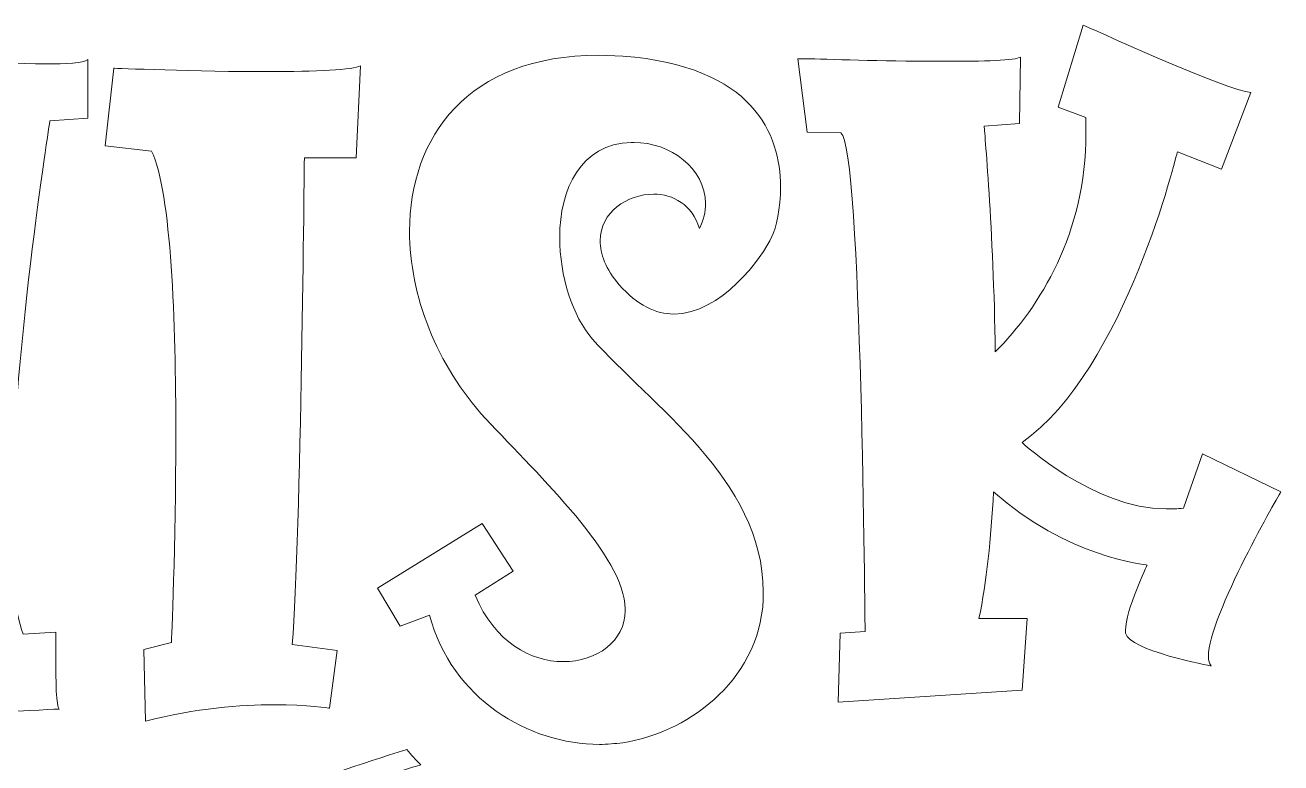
# Model space of a CAD drawing. Header units: inches. Extents: x 130 to 973, y -936 to -144.
# Drawn here: x 664.2 to 944.7, y -308.8 to -144 of the extents above; entities that cross this region are included whole.
import ezdxf

# ---------------------------------------------------------------- set-up
doc = ezdxf.new("R2010")
doc.units = ezdxf.units.IN
doc.header["$MEASUREMENT"] = 0
doc.layers.add('Layer 1', color=7, linetype='Continuous')

# ---------------------------------------------------------------- blocks, each defined once
blk = doc.blocks.new('block 3')
at = {"layer": 'Layer 1', "lineweight": 0}
for points, knots in [([(846.24, -279.83), (846.24, -279.83), (851.83, -279.44), (851.83, -279.44), (851.83, -279.44), (851.06, -170.78), (846.43, -168.08), (846.43, -168.08), (838.92, -167.89), (838.92, -167.89), (838.92, -167.89), (836.8, -151.51), (836.8, -151.51), (836.8, -151.51), (839.5, -151.51), (839.5, -151.51), (844.89, -151.71), (858.38, -152.09), (869.56, -152.09), (878.22, -152.09), (885.55, -151.9), (886.51, -151.13), (886.51, -151.13), (886.32, -165.96), (886.32, -165.96), (886.32, -165.96), (878.42, -166.54), (878.42, -166.54), (878.42, -166.54), (880.54, -189.85), (880.92, -217.02), (890.94, -206.81), (901.15, -190.62), (901.15, -168.08), (901.15, -168.08), (901.15, -164.61), (901.15, -164.61), (901.15, -164.61), (894.99, -162.3), (894.99, -162.3), (894.99, -162.3), (900.57, -144), (900.57, -144), (900.57, -144), (933.52, -159.03), (937.95, -159.03), (937.95, -159.03), (931.4, -176.18), (931.4, -176.18), (931.4, -176.18), (921.57, -172.32), (921.57, -172.32), (921.57, -172.32), (910.02, -220.87), (886.89, -237.25), (886.89, -237.25), (902.89, -252.08), (919.07, -252.08), (920.42, -252.08), (921.57, -252.08), (922.92, -251.89), (922.92, -251.89), (927.16, -239.75), (927.16, -239.75), (927.16, -239.75), (944.69, -248.23), (944.69, -248.23), (944.69, -248.23), (928.51, -275.98), (928.51, -285.03), (928.51, -285.99), (928.7, -286.57), (929.09, -287.15), (929.09, -287.15), (910.59, -283.68), (910.02, -279.83), (910.02, -279.83), (910.02, -279.25), (910.02, -279.25), (910.02, -274.63), (914.83, -264.61), (914.83, -264.61), (914.83, -264.61), (896.72, -262.87), (880.54, -248.23), (879.96, -258.63), (878.99, -268.46), (877.26, -276.55), (877.26, -276.55), (888.05, -276.55), (888.05, -276.55), (888.05, -276.55), (886.89, -292.54), (886.89, -292.54), (886.89, -292.54), (845.86, -295.24), (845.86, -295.24), (845.86, -295.24), (846.24, -279.83), (846.24, -279.83)], [0, 0, 0, 0, 1, 1, 1, 2, 2, 2, 3, 3, 3, 4, 4, 4, 5, 5, 5, 6, 6, 6, 7, 7, 7, 8, 8, 8, 9, 9, 9, 10, 10, 10, 11, 11, 11, 12, 12, 12, 13, 13, 13, 14, 14, 14, 15, 15, 15, 16, 16, 16, 17, 17, 17, 18, 18, 18, 19, 19, 19, 20, 20, 20, 21, 21, 21, 22, 22, 22, 23, 23, 23, 24, 24, 24, 25, 25, 25, 26, 26, 26, 27, 27, 27, 28, 28, 28, 29, 29, 29, 30, 30, 30, 31, 31, 31, 32, 32, 32, 33, 33, 33, 33]), ([(637.6, -284.07), (637.6, -284.07), (642.61, -283.68), (642.61, -283.68), (642.61, -283.68), (641.65, -270.97), (641.26, -252.86), (639.33, -252.47), (637.02, -252.08), (634.13, -252.08), (628.74, -252.08), (621.8, -253.43), (613.13, -257.48), (612.75, -265.38), (612.17, -272.31), (611.21, -277.52), (611.21, -277.52), (617.95, -278.29), (617.95, -278.29), (617.95, -278.29), (617.18, -284.26), (617.18, -288.11), (617.18, -289.46), (617.37, -290.62), (617.56, -291), (617.56, -291), (613.32, -291), (613.32, -291), (604.46, -291), (584.62, -291.39), (578.65, -295.43), (578.65, -295.43), (577.11, -283.1), (577.11, -283.1), (577.11, -283.1), (582.31, -281.37), (582.31, -281.37), (582.31, -281.37), (580.76, -183.88), (573.63, -175.02), (573.63, -175.02), (566.31, -174.83), (566.31, -174.83), (566.31, -174.83), (567.47, -159.61), (567.47, -159.61), (571.32, -162.3), (595.79, -164.42), (610.24, -164.42), (615.64, -164.42), (619.87, -164.23), (620.84, -163.46), (620.84, -163.46), (621.61, -176.56), (621.61, -176.56), (621.61, -176.56), (613.71, -177.52), (613.71, -177.52), (613.71, -177.52), (614.1, -191.4), (614.1, -209.31), (614.1, -209.31), (613.71, -237.83), (613.71, -237.83), (618.72, -237.06), (626.04, -236.09), (633.17, -236.09), (635.87, -236.09), (638.56, -236.09), (640.88, -236.48), (640.88, -213.36), (641.84, -185.62), (646.08, -163.27), (646.08, -163.27), (637.22, -162.5), (637.22, -162.5), (637.22, -162.5), (638.56, -151.13), (638.56, -151.13), (639.33, -151.13), (657.25, -152.67), (668.81, -152.67), (673.44, -152.67), (677.29, -152.48), (678.25, -151.71), (678.25, -151.71), (678.25, -164.81), (678.25, -164.81), (678.25, -164.81), (669.78, -165.39), (669.78, -165.39), (669.78, -165.39), (661.11, -220.49), (661.11, -255.75), (661.11, -266.15), (661.88, -274.82), (663.8, -280.02), (663.8, -280.02), (671.12, -279.64), (671.12, -279.64), (671.12, -279.64), (671.12, -285.42), (671.12, -285.42), (671.12, -290.23), (671.12, -296.4), (671.89, -296.78), (671.89, -296.78), (643.19, -298.13), (639.72, -299.67), (639.72, -299.67), (637.6, -284.07), (637.6, -284.07)], [0, 0, 0, 0, 1, 1, 1, 2, 2, 2, 3, 3, 3, 4, 4, 4, 5, 5, 5, 6, 6, 6, 7, 7, 7, 8, 8, 8, 9, 9, 9, 10, 10, 10, 11, 11, 11, 12, 12, 12, 13, 13, 13, 14, 14, 14, 15, 15, 15, 16, 16, 16, 17, 17, 17, 18, 18, 18, 19, 19, 19, 20, 20, 20, 21, 21, 21, 22, 22, 22, 23, 23, 23, 24, 24, 24, 25, 25, 25, 26, 26, 26, 27, 27, 27, 28, 28, 28, 29, 29, 29, 30, 30, 30, 31, 31, 31, 32, 32, 32, 33, 33, 33, 34, 34, 34, 35, 35, 35, 36, 36, 36, 37, 37, 37, 37]), ([(754.54, -275.78), (754.54, -275.78), (747.99, -278.29), (747.99, -278.29), (747.99, -278.29), (742.98, -269.81), (742.98, -269.81), (742.98, -269.81), (766.29, -255.36), (766.29, -255.36), (766.29, -255.36), (773.23, -265.96), (773.23, -265.96), (773.23, -265.96), (764.75, -271.35), (764.75, -271.35), (769.18, -281.95), (777.27, -286.19), (784.4, -286.19), (791.92, -286.19), (798.27, -281.56), (798.27, -274.82), (798.27, -274.82), (798.27, -274.43), (798.27, -274.43), (798.08, -262.49), (779.39, -245.15), (767.06, -231.86), (756.08, -219.91), (750.11, -204.3), (750.11, -190.05), (750.11, -169.05), (763.02, -150.74), (792.3, -150.74), (792.3, -150.74), (797.7, -150.94), (797.7, -150.94), (826.98, -153.06), (832.96, -168.66), (832.96, -180.03), (832.96, -185.04), (831.99, -189.28), (831.03, -191.2), (828.91, -196.02), (819.66, -208.54), (809.06, -208.54), (805.21, -208.54), (800.97, -206.62), (796.92, -201.99), (793.84, -198.52), (792.69, -195.06), (792.69, -192.17), (792.69, -185.81), (798.66, -181.76), (804.63, -181.76), (808.87, -181.76), (813.3, -184.07), (814.84, -189.47), (815.81, -187.54), (816.19, -185.62), (816.19, -183.88), (816.19, -175.98), (808.29, -170.2), (800.2, -170.2), (800.2, -170.2), (799.62, -170.2), (799.62, -170.2), (788.26, -170.59), (783.63, -180.61), (783.63, -191.4), (783.63, -200.06), (786.52, -209.12), (790.95, -214.13), (803.67, -228.58), (829.1, -245.53), (829.1, -270.58), (829.1, -270.58), (829.1, -272.31), (829.1, -272.31), (828.14, -291.19), (811.18, -302.37), (797.7, -304.3), (795.96, -304.49), (794.23, -304.68), (792.5, -304.68), (776.69, -304.68), (759.55, -294.47), (754.54, -275.78)], [0, 0, 0, 0, 1, 1, 1, 2, 2, 2, 3, 3, 3, 4, 4, 4, 5, 5, 5, 6, 6, 6, 7, 7, 7, 8, 8, 8, 9, 9, 9, 10, 10, 10, 11, 11, 11, 12, 12, 12, 13, 13, 13, 14, 14, 14, 15, 15, 15, 16, 16, 16, 17, 17, 17, 18, 18, 18, 19, 19, 19, 20, 20, 20, 21, 21, 21, 22, 22, 22, 23, 23, 23, 24, 24, 24, 25, 25, 25, 26, 26, 26, 27, 27, 27, 28, 28, 28, 29, 29, 29, 29]), ([(690.77, -283.49), (690.77, -283.49), (696.93, -281.95), (696.93, -281.95), (696.93, -281.95), (697.9, -260.18), (697.9, -235.71), (697.9, -210.08), (696.93, -181.57), (692.5, -172.13), (692.5, -172.13), (682.1, -170.97), (682.1, -170.97), (682.1, -170.97), (684.03, -153.63), (684.03, -153.63), (684.03, -153.63), (702.91, -154.4), (718.71, -154.4), (728.92, -154.4), (737.78, -154.02), (739.13, -153.06), (739.13, -153.06), (738.17, -173.67), (738.17, -173.67), (738.17, -173.67), (726.61, -173.67), (726.61, -173.67), (726.61, -173.67), (725.84, -258.25), (723.91, -282.33), (723.91, -282.33), (733.93, -283.68), (733.93, -283.68), (733.93, -283.68), (732.19, -296.59), (732.19, -296.59), (732.19, -296.59), (727.38, -295.82), (719.86, -295.82), (712.54, -295.82), (702.33, -296.59), (691.15, -299.48), (691.15, -299.48), (690.77, -283.49), (690.77, -283.49)], [0, 0, 0, 0, 1, 1, 1, 2, 2, 2, 3, 3, 3, 4, 4, 4, 5, 5, 5, 6, 6, 6, 7, 7, 7, 8, 8, 8, 9, 9, 9, 10, 10, 10, 11, 11, 11, 12, 12, 12, 13, 13, 13, 14, 14, 14, 15, 15, 15, 15])]:
    blk.add_open_spline(points, degree=3, knots=knots, dxfattribs=at)
blk = doc.blocks.new('block 34')
at = {"layer": 'Layer 1', "lineweight": 0}
blk.add_open_spline([(791.86, -398.72), (791.63, -396.71), (791.57, -394.69), (791.67, -392.66), (791.53, -392.72), (791.4, -392.77), (791.26, -392.83), (791, -389.37), (790.68, -386.7), (790.62, -384.03), (790.17, -363.85), (790.79, -343.71), (792.3, -323.59), (790.7, -323.76), (789.09, -323.85), (787.48, -323.85), (787.1, -323.85), (786.74, -323.8), (786.37, -323.79), (786.47, -331.05), (786.76, -337.82), (786.23, -344.5), (784.77, -362.98), (785.16, -381.44), (785.59, -399.93), (785.86, -411.6), (785.54, -423.28), (785.39, -434.96), (785.31, -442.06), (782.33, -447.82), (776.67, -452.94), (770.1, -458.88), (762.39, -462.95), (754.26, -466.47), (747.03, -469.6), (739.65, -472.56), (732.07, -474.85), (717.83, -479.17), (703.5, -483.32), (689.02, -486.86), (666.8, -492.28), (644.41, -497.03), (621.7, -500.53), (598.53, -504.1), (575.32, -506.53), (551.81, -506.63), (547.36, -506.64), (542.92, -506.97), (538.5, -507.23), (534.09, -506.97), (529.64, -506.64), (525.2, -506.63), (501.69, -506.53), (478.47, -504.1), (455.31, -500.53), (432.59, -497.03), (410.21, -492.28), (387.99, -486.86), (373.5, -483.32), (359.18, -479.17), (344.94, -474.85), (337.36, -472.56), (329.98, -469.6), (322.75, -466.47), (314.62, -462.95), (306.9, -458.88), (300.34, -452.94), (294.68, -447.82), (291.7, -442.06), (291.61, -434.96), (291.47, -423.28), (291.15, -411.6), (291.42, -399.93), (291.85, -381.44), (292.24, -362.98), (290.78, -344.5), (290.16, -336.71), (290.68, -328.84), (290.68, -320.14), (292.5, -320.79), (293.61, -321.13), (294.66, -321.57), (299.02, -323.42), (303.26, -325.53), (307.72, -327.14), (329.32, -334.95), (351.31, -341.7), (373.83, -346.97), (384.88, -349.55), (395.83, -352.62), (407, -354.65), (423.67, -357.68), (440.46, -360.24), (457.28, -362.51), (467.56, -363.9), (477.97, -364.53), (488.35, -365.22), (504.1, -366.26), (519.86, -367.1), (535.62, -367.98), (536.54, -368.16), (537.54, -368.17), (538.5, -368.13), (539.46, -368.17), (540.46, -368.16), (541.38, -367.98), (557.15, -367.1), (572.91, -366.26), (588.66, -365.22), (599.03, -364.53), (609.45, -363.9), (619.73, -362.51), (636.55, -360.24), (653.34, -357.68), (670.01, -354.65), (681.18, -352.62), (692.12, -349.55), (703.17, -346.97), (725.7, -341.7), (747.69, -334.95), (769.29, -327.14), (772.58, -325.95), (775.76, -324.49), (778.95, -323.06), (776.35, -322.61), (773.84, -321.98), (771.42, -321.14), (746.13, -330.38), (720.51, -338.7), (693.22, -344.37), (692.86, -337.68), (690.78, -331.92), (691.89, -325.65), (699.08, -326.24), (705.7, -324.98), (712.13, -322.81), (723.2, -319.07), (734.2, -315.13), (745.32, -311.52), (747.74, -310.73), (750.15, -309.97), (752.59, -309.24), (751.5, -308.14), (750.47, -306.99), (749.49, -305.8), (739.14, -308.99), (728.96, -312.69), (718.7, -316.13), (717.28, -316.61), (715.84, -317.04), (714.4, -317.48), (709.64, -319.44), (704.1, -320.56), (697.77, -320.56), (693.43, -320.56), (689.48, -320), (685.88, -319.04), (685.54, -320.93), (685.47, -322.93), (685.78, -325.05), (686.54, -330.3), (686.92, -335.6), (687.4, -340.89), (687.77, -344.81), (686.87, -346.04), (682.43, -347.1), (676.43, -348.54), (670.38, -349.84), (664.33, -351.07), (661.4, -351.66), (658.44, -352.09), (655.49, -352.55), (652.6, -353.59), (649.33, -354.21), (645.61, -354.21), (645.06, -354.21), (644.56, -354.15), (644.04, -354.12), (643.09, -354.24), (642.1, -354.32), (641.09, -354.36), (639.81, -354.8), (638.5, -355.17), (637.06, -355.34), (635.76, -355.49), (634.7, -355.4), (633.74, -355.17), (630.83, -355.83), (627.71, -356.22), (624.35, -356.28), (618.9, -358.4), (613.34, -358.2), (607.94, -358.67), (594.59, -359.84), (581.24, -361.03), (567.86, -361.81), (558.09, -362.37), (548.29, -362.28), (538.5, -362.51), (528.72, -362.28), (518.91, -362.37), (509.15, -361.81), (495.77, -361.03), (482.42, -359.84), (469.07, -358.67), (464.2, -358.24), (459.19, -358.37), (454.25, -356.84), (453.17, -356.95), (452.06, -357.02), (450.9, -357.02), (447.18, -357.02), (443.91, -356.41), (441.02, -355.37), (440.66, -355.35), (440.34, -355.39), (439.95, -355.34), (438.66, -355.19), (437.47, -354.89), (436.32, -354.52), (436.12, -354.53), (435.93, -354.55), (435.73, -354.55), (432.85, -354.55), (430.24, -354.18), (427.86, -353.53), (426.5, -353.39), (425.18, -353.19), (423.94, -352.89), (423.94, -352.9), (423.94, -352.91), (423.93, -352.92), (420.18, -352.31), (416.4, -351.82), (412.68, -351.07), (406.62, -349.84), (400.58, -348.54), (394.58, -347.1), (390.14, -346.04), (389.24, -344.81), (389.61, -340.89), (390.09, -335.6), (390.47, -330.3), (391.23, -325.05), (391.67, -322), (391.39, -319.2), (390.5, -316.61), (388.84, -317.58), (387.01, -318.39), (384.98, -318.98), (384.99, -319.05), (385.02, -319.1), (385.02, -319.18), (384.97, -319.12), (384.91, -319.07), (384.86, -319.01), (383.37, -319.43), (381.79, -319.73), (380.12, -319.9), (378.38, -320.49), (376.94, -320.47), (375.63, -320.05), (371.7, -319.92), (368.26, -319.15), (365.3, -317.85), (365.25, -317.99), (365.19, -318.13), (365.14, -318.27), (362.86, -317.56), (360.57, -316.89), (358.31, -316.13), (346.67, -312.23), (335.17, -307.95), (323.37, -304.52), (315.79, -302.31), (307.82, -301.02), (299.93, -299.97), (296.54, -299.53), (292.76, -300.35), (289.39, -301.29), (285.39, -302.41), (283.25, -306.31), (283.65, -310.56), (285.97, -335.01), (286.94, -359.5), (286.39, -384.03), (286.33, -386.63), (286.02, -389.24), (285.77, -392.57), (285.79, -393.73), (285.72, -394.89), (285.58, -396.04), (285.86, -398.29), (285.83, -400.58), (285.49, -402.83), (285.5, -403.06), (285.55, -403.26), (285.54, -403.51), (285.39, -413.58), (285.27, -423.65), (285.53, -433.71), (285.61, -436.92), (286.25, -440.39), (287.76, -443.23), (292.41, -451.97), (299.73, -458.81), (308.41, -464.23), (322.12, -472.78), (337.74, -477.6), (353.33, -482.29), (364.91, -485.77), (376.68, -488.77), (388.45, -491.72), (397.49, -494), (406.63, -496), (415.78, -497.89), (426.32, -500.06), (436.89, -502.12), (447.49, -503.97), (458.69, -505.92), (469.9, -507.92), (481.19, -509.23), (491.91, -510.46), (502.73, -510.91), (513.52, -511.54), (521.31, -511.99), (529.12, -512.24), (536.92, -512.46), (537.53, -512.48), (538.04, -512.47), (538.5, -512.43), (538.97, -512.47), (539.48, -512.48), (540.09, -512.46), (547.89, -512.24), (555.7, -511.99), (563.49, -511.54), (574.27, -510.91), (585.1, -510.46), (595.81, -509.23), (607.11, -507.92), (618.32, -505.92), (629.51, -503.97), (640.12, -502.12), (650.69, -500.06), (661.23, -497.89), (670.38, -496), (679.52, -494), (688.56, -491.72), (700.33, -488.77), (712.1, -485.77), (723.68, -482.29), (739.27, -477.6), (754.89, -472.78), (768.6, -464.23), (777.28, -458.81), (784.6, -451.97), (789.24, -443.23), (790.76, -440.39), (791.4, -436.92), (791.48, -433.71), (791.74, -423.65), (791.62, -413.58), (791.47, -403.51), (791.45, -402.37), (791.6, -401.38), (791.94, -400.51), (791.88, -399.92), (791.89, -399.32), (791.86, -398.72)], degree=3, knots=[0, 0, 0, 0, 1, 1, 1, 2, 2, 2, 3, 3, 3, 4, 4, 4, 5, 5, 5, 6, 6, 6, 7, 7, 7, 8, 8, 8, 9, 9, 9, 10, 10, 10, 11, 11, 11, 12, 12, 12, 13, 13, 13, 14, 14, 14, 15, 15, 15, 16, 16, 16, 17, 17, 17, 18, 18, 18, 19, 19, 19, 20, 20, 20, 21, 21, 21, 22, 22, 22, 23, 23, 23, 24, 24, 24, 25, 25, 25, 26, 26, 26, 27, 27, 27, 28, 28, 28, 29, 29, 29, 30, 30, 30, 31, 31, 31, 32, 32, 32, 33, 33, 33, 34, 34, 34, 35, 35, 35, 36, 36, 36, 37, 37, 37, 38, 38, 38, 39, 39, 39, 40, 40, 40, 41, 41, 41, 42, 42, 42, 43, 43, 43, 44, 44, 44, 45, 45, 45, 46, 46, 46, 47, 47, 47, 48, 48, 48, 49, 49, 49, 50, 50, 50, 51, 51, 51, 52, 52, 52, 53, 53, 53, 54, 54, 54, 55, 55, 55, 56, 56, 56, 57, 57, 57, 58, 58, 58, 59, 59, 59, 60, 60, 60, 61, 61, 61, 62, 62, 62, 63, 63, 63, 64, 64, 64, 65, 65, 65, 66, 66, 66, 67, 67, 67, 68, 68, 68, 69, 69, 69, 70, 70, 70, 71, 71, 71, 72, 72, 72, 73, 73, 73, 74, 74, 74, 75, 75, 75, 76, 76, 76, 77, 77, 77, 78, 78, 78, 79, 79, 79, 80, 80, 80, 81, 81, 81, 82, 82, 82, 83, 83, 83, 84, 84, 84, 85, 85, 85, 86, 86, 86, 87, 87, 87, 88, 88, 88, 89, 89, 89, 90, 90, 90, 91, 91, 91, 92, 92, 92, 93, 93, 93, 94, 94, 94, 95, 95, 95, 96, 96, 96, 97, 97, 97, 98, 98, 98, 99, 99, 99, 100, 100, 100, 101, 101, 101, 102, 102, 102, 103, 103, 103, 104, 104, 104, 105, 105, 105, 106, 106, 106, 107, 107, 107, 108, 108, 108, 109, 109, 109, 110, 110, 110, 111, 111, 111, 112, 112, 112, 113, 113, 113, 114, 114, 114, 115, 115, 115, 116, 116, 116, 117, 117, 117, 118, 118, 118, 119, 119, 119, 120, 120, 120, 121, 121, 121, 122, 122, 122, 123, 123, 123, 123], dxfattribs=at)
blk = doc.blocks.new('block 11')
at = {"layer": 'Layer 1'}
blk.add_blockref('block 34', (0, 0), dxfattribs=at)
blk = doc.blocks.new('block 2')
at = {"layer": 'Layer 1'}
for name in ['block 3', 'block 11']:
    blk.add_blockref(name, (0, 0), dxfattribs=at)

msp = doc.modelspace()

# ---------------------------------------------------------------- block references
at = {"layer": 'Layer 1'}
msp.add_blockref('block 2', (0, 0), dxfattribs=at)

doc.saveas('drawing.dxf')
